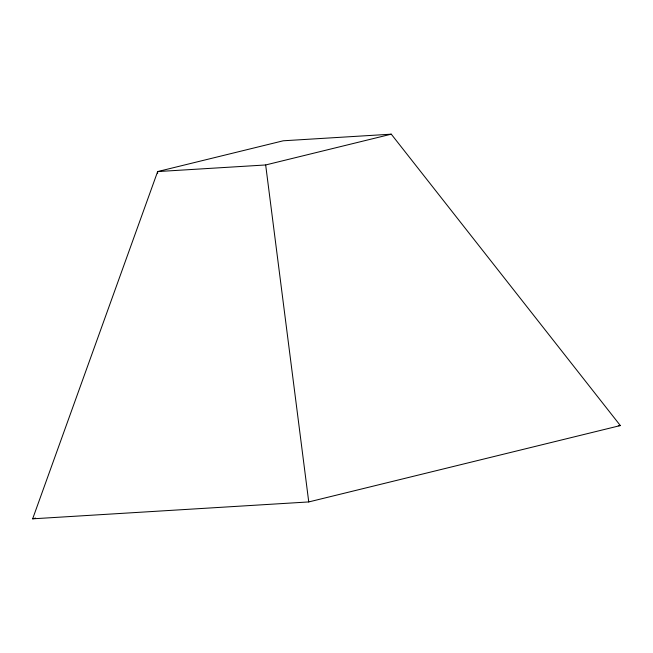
<?xml version="1.0" encoding="UTF-8"?>
<svg xmlns="http://www.w3.org/2000/svg" width="653" height="653" viewBox="0 0 653 653"><rect width="100%" height="100%" fill="white"/><g stroke="black" fill="none" stroke-linecap="round" stroke-linejoin="round"><path stroke-width="0.98" d="M157.602 173.608L157.651 171.568L283.255 140.787L391.269 134.175L620.35 425.56L308.747 501.937L32.65 518.825L157.651 171.568L265.665 164.964L391.269 134.175M32.65 518.825L35.621 518.09M618.318 425.683L620.35 425.56M265.665 164.964L308.747 501.937"/></g></svg>
